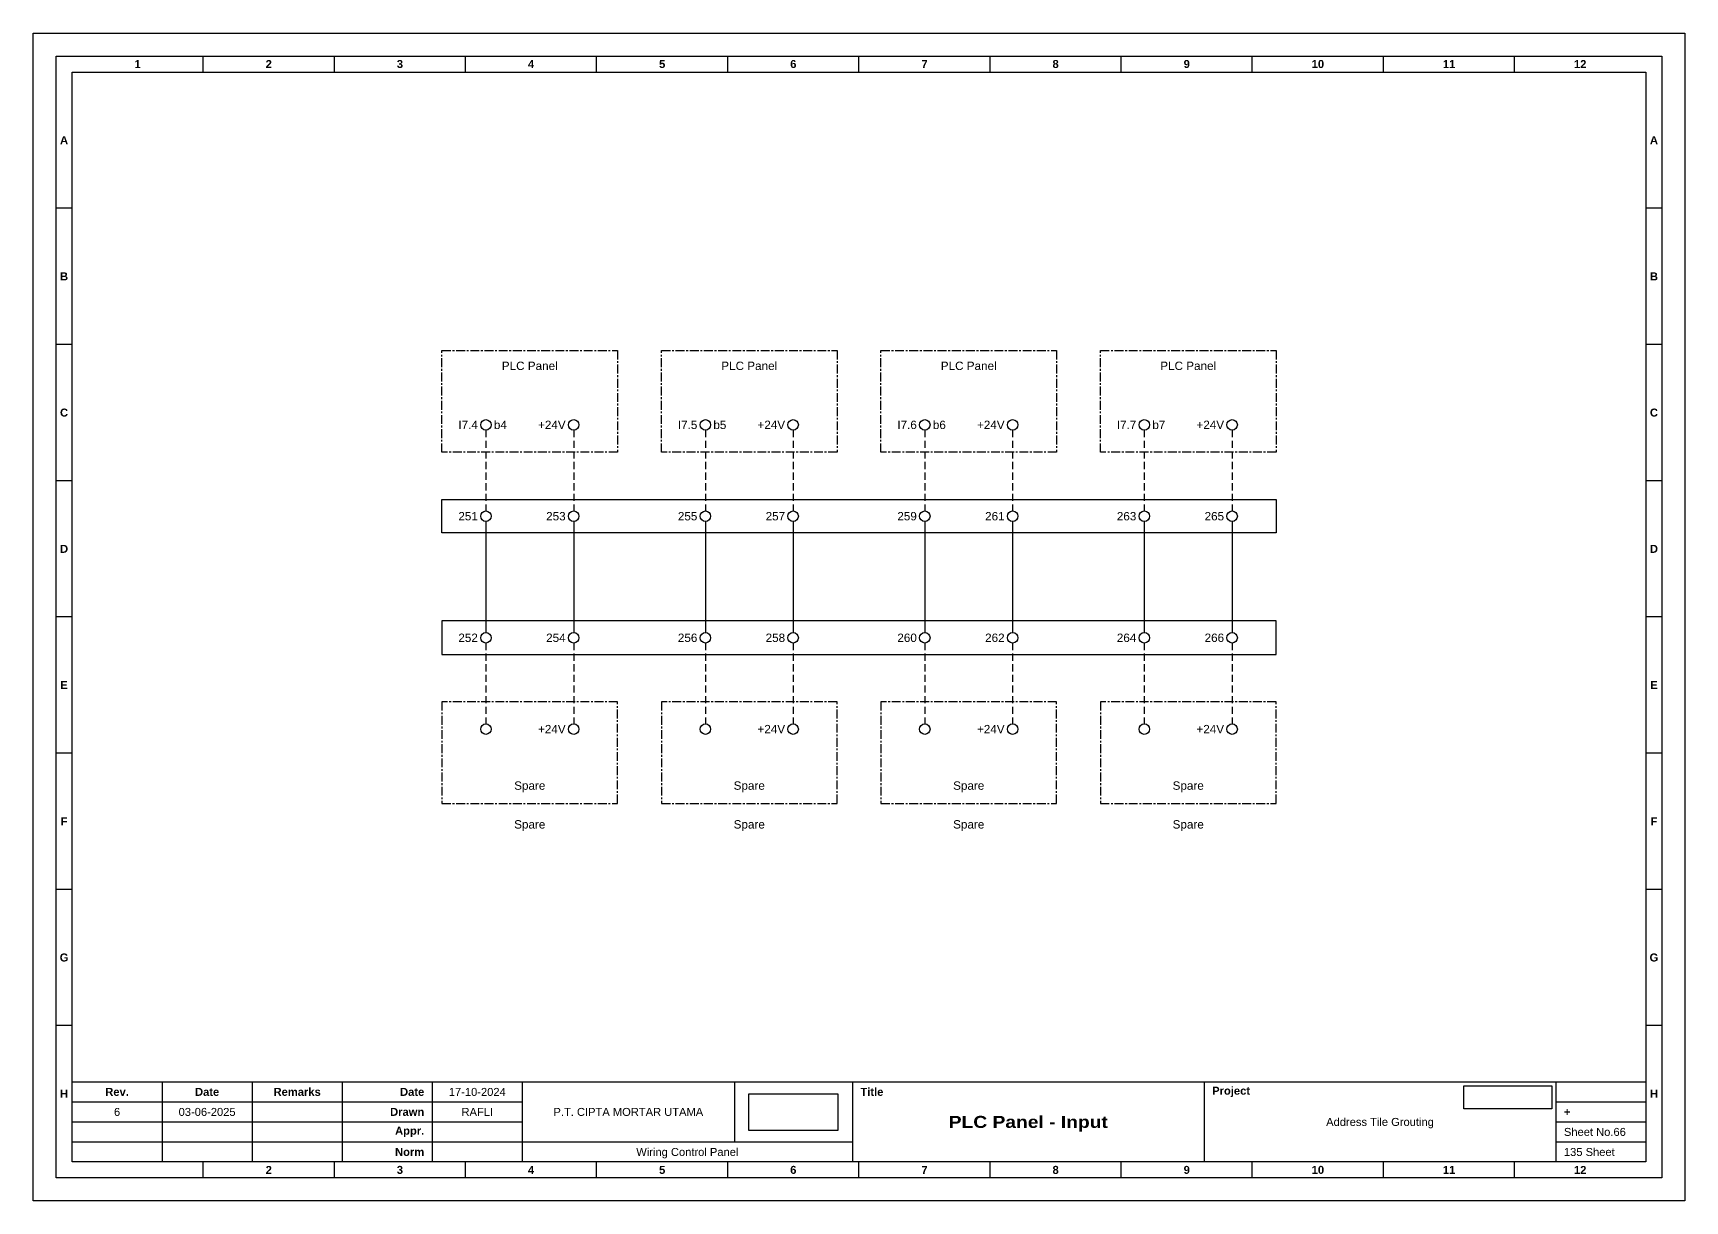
# Model space of a CAD drawing. Header units: millimetres. Extents: x 2277 to 9242, y 1004 to 1739.
# Drawn here: x 6489.2 to 6785.3, y 1529.4 to 1738.7 of the extents above; entities that cross this region are included whole.
import ezdxf
from ezdxf.enums import TextEntityAlignment as Align

# ---------------------------------------------------------------- set-up
doc = ezdxf.new("R2010")
doc.units = ezdxf.units.MM
doc.linetypes.add('CENTER', pattern=[50.8, 31.75, -6.35, 6.35, -6.35])
doc.linetypes.add('HIDDEN', pattern=[9.525, 6.35, -3.175])
doc.styles.add('Bold', font='ariblk.ttf', dxfattribs={"height": 25.4})
doc.styles.get("Standard").update_dxf_attribs({"font": 'arial.ttf'})
picture_1 = doc.add_image_def('image1.png', size_in_pixel=(2048, 847))
picture_2 = doc.add_image_def('image2.png', size_in_pixel=(2092, 542))

# ---------------------------------------------------------------- blocks, each defined once
blk = doc.blocks.new('KOP MU PROJECT')
at = {"color": 6, "ltscale": 50}
for p, q in [((27.74, 184.05), (27.74, 186.66)), ((49.13, 184.05), (49.13, 186.66)), ((70.51, 184.05), (70.51, 186.66)), ((91.89, 184.05), (91.89, 186.66)), ((113.27, 184.05), (113.27, 186.66)), ((134.66, 184.05), (134.66, 186.66)), ((156.04, 184.05), (156.04, 186.66)), ((177.42, 184.05), (177.42, 186.66)), ((198.8, 184.05), (198.8, 186.66)), ((220.19, 184.05), (220.19, 186.66)), ((241.57, 184.05), (241.57, 186.66)), ((6.36, 161.84), (3.75, 161.84)), ((265.59, 161.84), (262.98, 161.84)), ((6.36, 139.63), (3.75, 139.63)), ((265.59, 139.63), (262.98, 139.63)), ((6.36, 117.42), (3.75, 117.42)), ((265.59, 117.42), (262.98, 117.42)), ((6.36, 95.22), (3.75, 95.22)), ((265.59, 95.22), (262.98, 95.22)), ((6.36, 73.01), (3.75, 73.01)), ((265.59, 73.01), (262.98, 73.01)), ((6.36, 50.8), (3.75, 50.8)), ((265.59, 50.8), (262.98, 50.8)), ((6.36, 28.59), (3.75, 28.59)), ((265.59, 28.59), (262.98, 28.59)), ((27.74, 3.75), (27.74, 6.36)), ((49.13, 3.75), (49.13, 6.36)), ((70.51, 3.75), (70.51, 6.36)), ((91.89, 3.75), (91.89, 6.36)), ((113.27, 3.75), (113.27, 6.36)), ((134.66, 3.75), (134.66, 6.36)), ((156.04, 3.75), (156.04, 6.36)), ((177.42, 3.75), (177.42, 6.36)), ((198.8, 3.75), (198.8, 6.36)), ((220.19, 3.75), (220.19, 6.36)), ((241.57, 3.75), (241.57, 6.36))]:
    blk.add_line(p, q, dxfattribs=at)
at = {"ltscale": 50}
for p, q in [((6.36, 19.41), (262.98, 19.41)), ((21.04, 19.41), (21.04, 6.36)), ((35.72, 19.41), (35.72, 6.36)), ((50.41, 19.41), (50.41, 6.36)), ((65.09, 19.41), (65.09, 6.36)), ((79.77, 19.41), (79.77, 6.36)), ((114.35, 19.41), (114.35, 9.62)), ((133.6, 19.41), (133.6, 6.36)), ((190.95, 19.41), (190.95, 6.36)), ((248.3, 19.41), (248.3, 6.36)), ((6.36, 16.15), (79.77, 16.15)), ((248.3, 16.15), (262.98, 16.15)), ((6.36, 12.89), (79.77, 12.89)), ((248.3, 12.89), (262.98, 12.89)), ((6.36, 9.62), (133.6, 9.62)), ((248.3, 9.62), (262.98, 9.62))]:
    blk.add_line(p, q, dxfattribs=at)
at = {"color": 1, "ltscale": 50}
blk.add_lwpolyline([(269.34, 0), (0, 0), (0, 190.41), (269.34, 190.41)], close=True, dxfattribs=at)
at = {"color": 6, "ltscale": 50}
for points in [[(265.59, 3.75), (3.75, 3.75), (3.75, 186.66), (265.59, 186.66)], [(262.98, 6.36), (6.36, 6.36), (6.36, 184.05), (262.98, 184.05)]]:
    blk.add_lwpolyline(points, close=True, dxfattribs=at)
at = {"ltscale": 50, "char_height": 1.305, "attachment_point": 4}
for s, width, heights, insert in [('\\pxqc;{\\fArial|b1|i0|c0|p34;1}', 21.3825, [2.51], (6.36, 185.36)), ('\\pxqc;{\\fArial|b1|i0|c0|p34;2}', 21.3825, [2.51], (27.74, 185.36)), ('\\pxqc;{\\fArial|b1|i0|c0|p34;3}', 21.3825, [2.51], (49.13, 185.36)), ('\\pxqc;{\\fArial|b1|i0|c0|p34;4}', 21.3825, [2.51], (70.51, 185.36)), ('\\pxqc;{\\fArial|b1|i0|c0|p34;5}', 21.3825, [2.51], (91.89, 185.36)), ('\\pxqc;{\\fArial|b1|i0|c0|p34;6}', 21.3825, [2.51], (113.27, 185.36)), ('\\pxqc;{\\fArial|b1|i0|c0|p34;7}', 21.3825, [2.51], (134.66, 185.36)), ('\\pxqc;{\\fArial|b1|i0|c0|p34;8}', 21.3825, [2.51], (156.04, 185.36)), ('\\pxqc;{\\fArial|b1|i0|c0|p34;9}', 21.3825, [2.51], (177.42, 185.36)), ('\\pxqc;{\\fArial|b1|i0|c0|p34;10}', 21.3825, [2.51], (198.8, 185.36)), ('\\pxqc;{\\fArial|b1|i0|c0|p34;11}', 21.3825, [2.51], (220.19, 185.36)), ('\\pxqc;{\\fArial|b1|i0|c0|p34;12}', 21.3825, [2.51], (241.57, 185.36)), ('\\pxqc;{\\fArial|b1|i0|c0|p34;A}', 2.61, [2.51], (3.75, 172.95)), ('\\pxqc;{\\fArial|b1|i0|c0|p34;A}', 2.61, [2.51], (262.98, 172.95)), ('\\pxqc;{\\fArial|b1|i0|c0|p34;B}', 2.61, [2.51], (3.75, 150.74)), ('\\pxqc;{\\fArial|b1|i0|c0|p34;B}', 2.61, [2.51], (262.98, 150.74)), ('\\pxqc;{\\fArial|b1|i0|c0|p34;C}', 2.61, [2.51], (3.75, 128.53)), ('\\pxqc;{\\fArial|b1|i0|c0|p34;C}', 2.61, [2.51], (262.98, 128.53)), ('\\pxqc;{\\fArial|b1|i0|c0|p34;D}', 2.61, [2.51], (3.75, 106.32)), ('\\pxqc;{\\fArial|b1|i0|c0|p34;D}', 2.61, [2.51], (262.98, 106.32)), ('\\pxqc;{\\fArial|b1|i0|c0|p34;E}', 2.61, [2.51], (3.75, 84.11)), ('\\pxqc;{\\fArial|b1|i0|c0|p34;E}', 2.61, [2.51], (262.98, 84.11)), ('\\pxqc;{\\fArial|b1|i0|c0|p34;F}', 2.61, [2.51], (3.75, 61.9)), ('\\pxqc;{\\fArial|b1|i0|c0|p34;F}', 2.61, [2.51], (262.98, 61.9)), ('\\pxqc;{\\fArial|b1|i0|c0|p34;G}', 2.61, [2.51], (3.75, 39.69)), ('\\pxqc;{\\fArial|b1|i0|c0|p34;G}', 2.61, [2.51], (262.98, 39.69)), ('\\pxqc;{\\fArial|b1|i0|c0|p34;H}', 2.61, [2.51], (3.75, 17.47)), ('\\pxqc;{\\fArial|b1|i0|c0|p34;Rev.}', 14.6811, [2.88], (6.36, 17.78)), ('\\pxqc;{\\fArial|b1|i0|c0|p34;Date}', 14.6811, [2.88], (21.04, 17.78)), ('\\pxqc;{\\fArial|b1|i0|c0|p34;Remarks}', 14.6811, [2.88], (35.72, 17.78)), ('\\pxqr;{\\fArial|b1|i0|c0|p34;Date}', 13.3761, [2.88], (50.41, 17.78)), ('\\pxql;{\\fArial|b1|i0|c0|p34;Title}', 50.2419, [2.88], (134.9, 17.78)), ('\\pxql;{\\fArial|b1|i0|c0|p34;Project}', 50.2419, [2.88], (192.25, 17.78)), ('\\pxqc;{\\fArial|b1|i0|c0|p34;H}', 2.61, [2.51], (262.98, 17.47)), ('\\pxqr;{\\fArial|b1|i0|c0|p34;Drawn}', 13.3761, [2.88], (50.41, 14.52)), ('\\pxql;{\\fArial|b1|i0|c0|p34;+}', 14.6811, [2.88], (249.61, 14.52)), ('\\pxqr;{\\fArial|b1|i0|c0|p34;Appr.}', 13.3761, [2.88], (50.41, 11.26)), ('\\pxqr;{\\fArial|b1|i0|c0|p34;Norm}', 13.3761, [2.88], (50.41, 7.99)), ('\\pxqc;{\\fArial|b1|i0|c0|p34;2}', 21.3825, [2.51], (27.74, 5.06)), ('\\pxqc;{\\fArial|b1|i0|c0|p34;3}', 21.3825, [2.51], (49.13, 5.06)), ('\\pxqc;{\\fArial|b1|i0|c0|p34;4}', 21.3825, [2.51], (70.51, 5.06)), ('\\pxqc;{\\fArial|b1|i0|c0|p34;5}', 21.3825, [2.51], (91.89, 5.06)), ('\\pxqc;{\\fArial|b1|i0|c0|p34;6}', 21.3825, [2.51], (113.27, 5.06)), ('\\pxqc;{\\fArial|b1|i0|c0|p34;7}', 21.3825, [2.51], (134.66, 5.06)), ('\\pxqc;{\\fArial|b1|i0|c0|p34;8}', 21.3825, [2.51], (156.04, 5.06)), ('\\pxqc;{\\fArial|b1|i0|c0|p34;9}', 21.3825, [2.51], (177.42, 5.06)), ('\\pxqc;{\\fArial|b1|i0|c0|p34;10}', 21.3825, [2.51], (198.8, 5.06)), ('\\pxqc;{\\fArial|b1|i0|c0|p34;11}', 21.3825, [2.51], (220.19, 5.06)), ('\\pxqc;{\\fArial|b1|i0|c0|p34;12}', 21.3825, [2.51], (241.57, 5.06))]:
    blk.add_mtext_dynamic_manual_height_columns(s, width=width, gutter_width=0.0326, heights=heights, dxfattribs=dict(at, insert=insert))
at = {"ltscale": 50}
for tag, p in [('DATECREATED', (72.43, 17.78)), ('REV', (13.7, 14.52)), ('REVDATE', (28.38, 14.52)), ('REMARKS', (43.06, 14.52)), ('DRAWN', (72.43, 14.52)), ('COMPANY', (97.06, 14.52)), ('PROJECT', (219.62, 12.89)), ('APPR', (72.43, 11.26)), ('NORM', (72.43, 7.99)), ('DRAWINGCATEGORY', (106.68, 7.99)), ('DESCRIPTION', (162.27, 10.03))]:
    blk.add_attdef(tag, text='', height=1.3, dxfattribs=at).set_placement(p, align=Align.MIDDLE_CENTER)
at = {"ltscale": 50, "style": 'Bold'}
blk.add_attdef('TITLE', text='', height=1.96, dxfattribs=at).set_placement((162.27, 12.89), align=Align.MIDDLE_CENTER)
at = {"ltscale": 50}
for tag, p in [('SHEETNUMBER', (249.61, 11.26)), ('TOTALSHEET', (249.61, 7.99))]:
    blk.add_attdef(tag, text='', height=1.3, dxfattribs=at).set_placement(p, align=Align.MIDDLE_LEFT)
image = blk.add_image(picture_1, insert=(116.72, 11.48), size_in_units=(14.5, 6), dxfattribs=at)
image.dxf.flags = 15
image = blk.add_image(picture_2, insert=(233.29, 15.04), size_in_units=(14.36, 3.72), dxfattribs=at)
image.dxf.flags = 15

msp = doc.modelspace()

# ---------------------------------------------------------------- linework, layer by layer
at = {"linetype": 'HIDDEN', "ltscale": 0.2}
for p, q in [((6570.39, 1667.52), (6570.39, 1653.03)), ((6586.12, 1667.52), (6586.12, 1653.03)), ((6609.73, 1667.52), (6609.73, 1653.03)), ((6625.46, 1667.52), (6625.46, 1653.03)), ((6649.06, 1667.52), (6649.06, 1653.03)), ((6664.8, 1667.52), (6664.8, 1653.03)), ((6688.4, 1667.52), (6688.4, 1653.03)), ((6704.14, 1667.52), (6704.14, 1653.03)), ((6570.39, 1629.36), (6570.39, 1614.87)), ((6586.12, 1629.36), (6586.12, 1614.87)), ((6609.73, 1629.36), (6609.73, 1614.87)), ((6625.46, 1629.36), (6625.46, 1614.87)), ((6649.06, 1629.36), (6649.06, 1614.87)), ((6664.8, 1629.36), (6664.8, 1614.87)), ((6688.4, 1629.36), (6688.4, 1614.87)), ((6704.14, 1629.36), (6704.14, 1614.87))]:
    msp.add_line(p, q, dxfattribs=at)
at = {"ltscale": 0.2}
for p, q in [((6570.39, 1651.15), (6570.39, 1631.24)), ((6586.12, 1651.15), (6586.12, 1631.24)), ((6609.73, 1651.15), (6609.73, 1631.24)), ((6625.46, 1651.15), (6625.46, 1631.24)), ((6649.06, 1651.15), (6649.06, 1631.24)), ((6664.8, 1651.15), (6664.8, 1631.24)), ((6688.4, 1651.15), (6688.4, 1631.24)), ((6704.14, 1651.15), (6704.14, 1631.24))]:
    msp.add_line(p, q, dxfattribs=at)
at = {"linetype": 'CENTER', "ltscale": 0.05}
for points in [[(6562.52, 1681.79), (6593.99, 1681.79), (6593.99, 1663.56), (6562.52, 1663.56)], [(6601.86, 1681.79), (6633.33, 1681.79), (6633.33, 1663.56), (6601.86, 1663.56)], [(6641.2, 1681.79), (6672.67, 1681.79), (6672.67, 1663.56), (6641.2, 1663.56)], [(6680.54, 1681.79), (6712.01, 1681.79), (6712.01, 1663.56), (6680.54, 1663.56)], [(6562.52, 1600.61), (6593.99, 1600.61), (6593.99, 1618.83), (6562.52, 1618.83)], [(6601.86, 1600.61), (6633.33, 1600.61), (6633.33, 1618.83), (6601.86, 1618.83)], [(6641.2, 1600.61), (6672.67, 1600.61), (6672.67, 1618.83), (6641.2, 1618.83)], [(6680.54, 1600.61), (6712.01, 1600.61), (6712.01, 1618.83), (6680.54, 1618.83)]]:
    msp.add_lwpolyline(points, close=True, dxfattribs=at)
at = {"ltscale": 0.05}
for points in [[(6562.52, 1655.1), (6712.01, 1655.1), (6712.01, 1649.09), (6562.52, 1649.09)], [(6562.52, 1627.3), (6712.01, 1627.3), (6712.01, 1633.31), (6562.52, 1633.31)]]:
    msp.add_lwpolyline(points, close=True, dxfattribs=at)
for centre in [(6570.39, 1668.46), (6586.12, 1668.46), (6609.73, 1668.46), (6625.46, 1668.46), (6649.06, 1668.46), (6664.8, 1668.46), (6688.4, 1668.46), (6704.14, 1668.46), (6570.39, 1652.09), (6586.12, 1652.09), (6609.73, 1652.09), (6625.46, 1652.09), (6649.06, 1652.09), (6664.8, 1652.09), (6688.4, 1652.09), (6704.14, 1652.09), (6570.39, 1630.3), (6586.12, 1630.3), (6609.73, 1630.3), (6625.46, 1630.3), (6649.06, 1630.3), (6664.8, 1630.3), (6688.4, 1630.3), (6704.14, 1630.3), (6570.39, 1613.93), (6586.12, 1613.93), (6609.73, 1613.93), (6625.46, 1613.93), (6649.06, 1613.93), (6664.8, 1613.93), (6688.4, 1613.93), (6704.14, 1613.93)]:
    msp.add_circle(centre, 0.938)

# ---------------------------------------------------------------- block references
at = {"xscale": 1.099296583304004, "yscale": 1.099296583304004, "zscale": 1.099296583304004}
msp.add_blockref('KOP MU PROJECT', (6489.22, 1529.36), dxfattribs=at).add_auto_attribs({'TITLE': 'PLC Panel - Input', 'PROJECT': 'Address Tile Grouting', 'COMPANY': 'P.T. CIPTA MORTAR UTAMA', 'DRAWINGCATEGORY': 'Wiring Control Panel', 'DRAWN': 'RAFLI', 'DATECREATED': '17-10-2024', 'REVDATE': '03-06-2025', 'REV': '6', 'SHEETNUMBER': 'Sheet No.66', 'TOTALSHEET': '135 Sheet'})

# ---------------------------------------------------------------- texts
for s, p in [('PLC Panel', (6578.25, 1679.79)), ('PLC Panel', (6617.59, 1679.79)), ('PLC Panel', (6656.93, 1679.79)), ('PLC Panel', (6696.27, 1679.79)), ('Spare', (6578.25, 1597.61)), ('Spare', (6617.59, 1597.61)), ('Spare', (6656.93, 1597.61)), ('Spare', (6696.27, 1597.61))]:
    msp.add_text(s, height=1.5).set_placement(p, align=Align.TOP_CENTER)
for s, p in [('I7.4', (6568.95, 1668.46)), ('+24V', (6584.68, 1668.46)), ('I7.5', (6608.29, 1668.46)), ('+24V', (6624.02, 1668.46)), ('I7.6', (6647.63, 1668.46)), ('+24V', (6663.36, 1668.46)), ('I7.7', (6686.97, 1668.46)), ('+24V', (6702.7, 1668.46)), ('251', (6568.95, 1652.09)), ('253', (6584.68, 1652.09)), ('255', (6608.29, 1652.09)), ('257', (6624.02, 1652.09)), ('259', (6647.63, 1652.09)), ('261', (6663.36, 1652.09)), ('263', (6686.97, 1652.09)), ('265', (6702.7, 1652.09)), ('252', (6568.95, 1630.3)), ('254', (6584.68, 1630.3)), ('256', (6608.29, 1630.3)), ('258', (6624.02, 1630.3)), ('260', (6647.63, 1630.3)), ('262', (6663.36, 1630.3)), ('264', (6686.97, 1630.3)), ('266', (6702.7, 1630.3)), ('+24V', (6584.68, 1613.93)), ('+24V', (6624.02, 1613.93)), ('+24V', (6663.36, 1613.93)), ('+24V', (6702.7, 1613.93))]:
    msp.add_text(s, height=1.5).set_placement(p, align=Align.MIDDLE_RIGHT)
for s, p in [('b4', (6571.82, 1668.46)), ('b5', (6611.16, 1668.46)), ('b6', (6650.5, 1668.46)), ('b7', (6689.84, 1668.46))]:
    msp.add_text(s, height=1.5).set_placement(p, align=Align.MIDDLE_LEFT)
for p in [(6578.25, 1602.61), (6617.59, 1602.61), (6656.93, 1602.61), (6696.27, 1602.61)]:
    msp.add_text('Spare', height=1.5).set_placement(p, align=Align.BOTTOM_CENTER)

doc.saveas('drawing.dxf')
